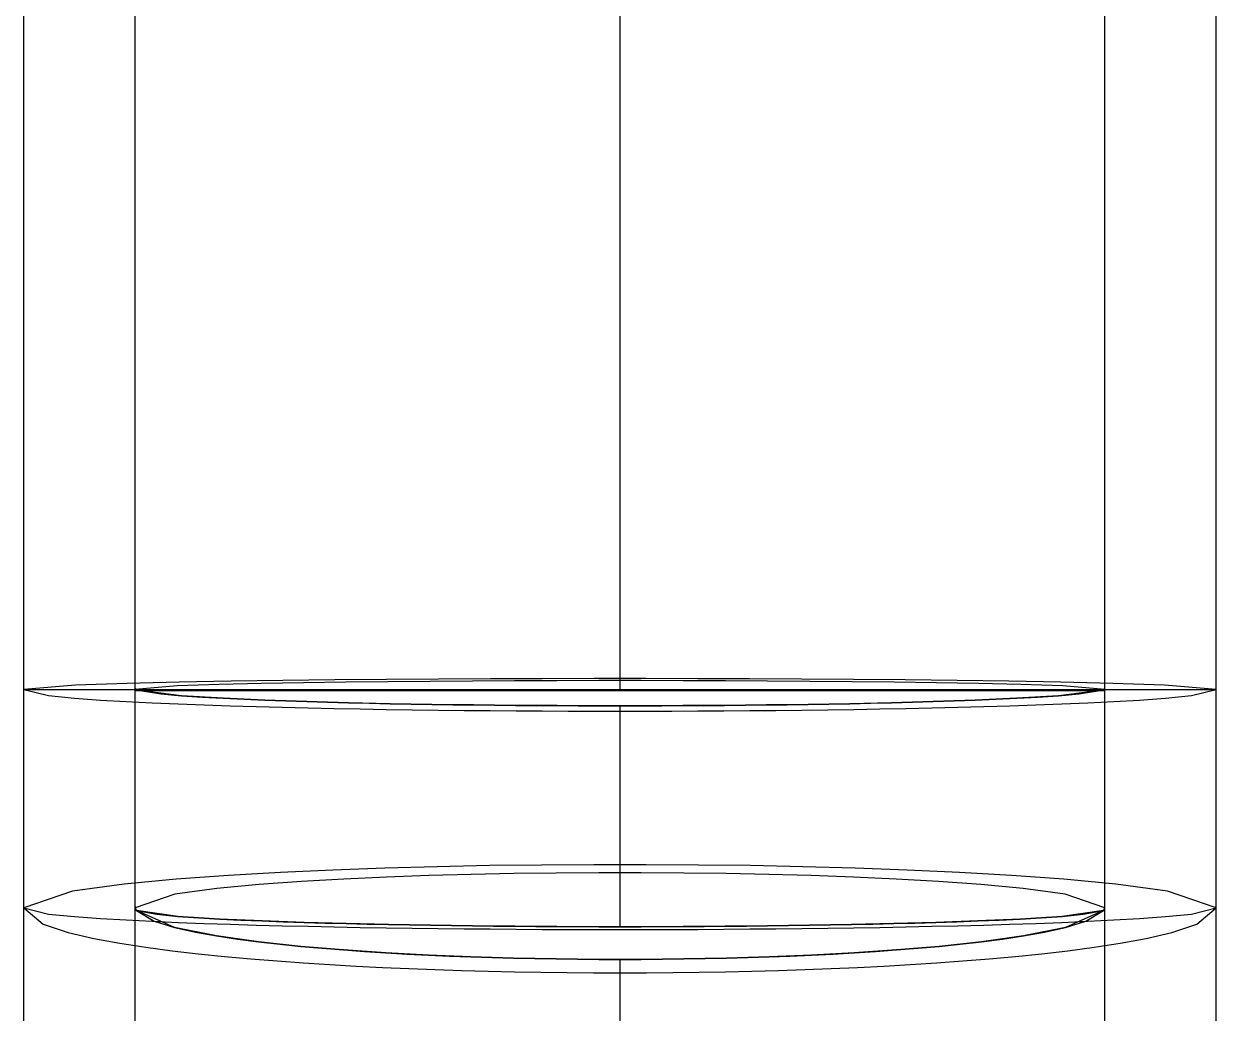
# Model space of a CAD drawing. Header units: millimetres. Extents: x 0 to 262, y -49 to 161.
# Drawn here: x 43.08 to 52.6, y 27.21 to 35.11 of the extents above; entities that cross this region are included whole.
import ezdxf

# ---------------------------------------------------------------- set-up
doc = ezdxf.new("R2010")
doc.units = ezdxf.units.MM
doc.layers.add('SIDE_HIDDEN', color=8, linetype='CONTINUOUS')
doc.layers.add('SIDE_VISIBLE', color=7, linetype='Continuous')

msp = doc.modelspace()

# ---------------------------------------------------------------- linework, layer by layer
at = {"layer": 'SIDE_HIDDEN'}
for points in [[(43.9674, 29.7917), (43.9674, 48.6074)], [(51.7144, 29.7918), (51.7144, 48.6075)], [(47.8409, 29.7816), (47.8409, 48.5266)], [(52.6034, 29.7916), (52.191, 29.8261), (51.7768, 29.8395), (51.3626, 29.8493), (50.9483, 29.8568), (50.534, 29.8625), (50.1197, 29.8672), (49.7054, 29.871), (49.2911, 29.8736), (48.8767, 29.8761), (48.4624, 29.877), (48.048, 29.8778), (47.6337, 29.8778), (47.2193, 29.877), (46.805, 29.8761), (46.3907, 29.8736), (45.9763, 29.871), (45.562, 29.8672), (45.1477, 29.8625), (44.7334, 29.8568), (44.3191, 29.8493), (43.9049, 29.8395), (43.4908, 29.8261), (43.0784, 29.7916)], [(51.7144, 29.7916), (51.3789, 29.8197), (51.0421, 29.8305), (50.7052, 29.8385), (50.3683, 29.8447), (50.0313, 29.8493), (49.6943, 29.8531), (49.3573, 29.8561), (49.0203, 29.8583), (48.6834, 29.8603), (48.3464, 29.861), (48.0094, 29.8617), (47.6724, 29.8617), (47.3354, 29.861), (46.9984, 29.8603), (46.6614, 29.8583), (46.3244, 29.8561), (45.9874, 29.8531), (45.6504, 29.8493), (45.3134, 29.8447), (44.9765, 29.8385), (44.6396, 29.8305), (44.3028, 29.8197), (43.9674, 29.7916)], [(43.9674, 29.8016), (43.9674, 29.8012), (43.9674, 29.8008), (43.9674, 29.8003), (43.9674, 29.7999), (43.9674, 29.7995), (43.9674, 29.799), (43.9674, 29.7986), (43.9674, 29.7982), (43.9674, 29.7977), (43.9674, 29.7973), (43.9674, 29.7969), (43.9674, 29.7964), (43.9674, 29.796), (43.9674, 29.7956), (43.9674, 29.7951), (43.9674, 29.7947), (43.9674, 29.7943), (43.9674, 29.7938), (43.9674, 29.7934), (43.9674, 29.793), (43.9674, 29.7925), (43.9674, 29.7921), (43.9674, 29.7917)], [(43.9674, 29.8016), (43.9674, 29.801), (43.9675, 29.8004), (43.9677, 29.7998), (43.968, 29.7992), (43.9683, 29.7986), (43.9686, 29.7981), (43.969, 29.7976), (43.9694, 29.7971), (43.9698, 29.7966), (43.9703, 29.7962), (43.9707, 29.7957), (43.9712, 29.7953), (43.9717, 29.7949), (43.9722, 29.7946), (43.9728, 29.7942), (43.9733, 29.7938), (43.9738, 29.7935), (43.9744, 29.7932), (43.9749, 29.7928), (43.9755, 29.7925), (43.976, 29.7922), (43.9766, 29.7919), (43.9771, 29.7916)], [(43.9674, 29.8016), (43.9674, 29.8016), (43.9674, 29.8016), (43.9674, 29.8016), (43.9674, 29.8016), (43.9674, 29.8016), (43.9674, 29.8016), (43.9674, 29.8016), (43.9674, 29.8016), (43.9674, 29.8016), (43.9674, 29.8016), (43.9674, 29.8016), (43.9674, 29.8016), (43.9674, 29.8016), (43.9674, 29.8016), (43.9674, 29.8016), (43.9674, 29.8016), (43.9674, 29.8016), (43.9674, 29.8016), (43.9674, 29.8016), (43.9674, 29.8016), (43.9674, 29.8016), (43.9674, 29.8016), (43.9674, 29.8016)], [(43.9674, 29.8016), (43.9677, 29.7997), (43.9687, 29.7979), (43.97, 29.7964), (43.9715, 29.7951), (43.9731, 29.794), (43.9748, 29.7929), (43.9765, 29.7919), (43.9783, 29.791), (43.9801, 29.7902), (43.9819, 29.7894), (43.9838, 29.7887), (43.9856, 29.788), (43.9875, 29.7873), (43.9894, 29.7866), (43.9913, 29.786), (43.9932, 29.7854), (43.9951, 29.7848), (43.997, 29.7842), (43.9989, 29.7837), (44.0008, 29.7831), (44.0027, 29.7826), (44.0046, 29.7821), (44.0066, 29.7816)], [(43.9674, 29.7917), (43.9674, 29.8016)], [(43.9674, 29.7917), (43.9674, 29.7917), (43.9674, 29.7917), (43.9674, 29.7917), (43.9674, 29.7917), (43.9674, 29.7917), (43.9674, 29.7917), (43.9674, 29.7917), (43.9674, 29.7916), (43.9674, 29.7916), (43.9674, 29.7916), (43.9674, 29.7916), (43.9674, 29.7916), (43.9674, 29.7916), (43.9674, 29.7916), (43.9674, 29.7916), (43.9674, 29.7916), (43.9674, 29.7916), (43.9674, 29.7916), (43.9674, 29.7916), (43.9674, 29.7916), (43.9674, 29.7916), (43.9674, 29.7916), (43.9674, 29.7916)], [(43.9674, 29.7916), (43.9674, 29.7917)], [(43.9674, 29.7916), (43.9674, 29.7917)], [(43.9674, 29.7916), (43.9674, 29.7916), (43.9674, 29.7916), (43.9674, 29.7916), (43.9674, 29.7916), (43.9674, 29.7916), (43.9674, 29.7916), (43.9674, 29.7916), (43.9674, 29.7916), (43.9674, 29.7916), (43.9674, 29.7916), (43.9674, 29.7916), (43.9674, 29.7916), (43.9674, 29.7916), (43.9674, 29.7916), (43.9674, 29.7916), (43.9674, 29.7916), (43.9674, 29.7916), (43.9674, 29.7916), (43.9674, 29.7916), (43.9674, 29.7916), (43.9674, 29.7916), (43.9674, 29.7916), (43.9674, 29.7916)], [(43.9674, 29.7916), (43.9674, 29.7912), (43.9674, 29.7907), (43.9674, 29.7903), (43.9674, 29.7899), (43.9674, 29.7894), (43.9674, 29.789), (43.9674, 29.7886), (43.9674, 29.7881), (43.9674, 29.7877), (43.9674, 29.7873), (43.9674, 29.7868), (43.9674, 29.7864), (43.9674, 29.786), (43.9674, 29.7855), (43.9674, 29.7851), (43.9674, 29.7847), (43.9674, 29.7842), (43.9674, 29.7838), (43.9674, 29.7834), (43.9674, 29.7829), (43.9674, 29.7825), (43.9674, 29.7821), (43.9674, 29.7816)], [(43.9674, 29.7916), (43.9683, 29.7901), (43.9698, 29.7892), (43.9714, 29.7884), (43.9731, 29.7878), (43.9748, 29.7873), (43.9765, 29.7868), (43.9783, 29.7864), (43.98, 29.7859), (43.9818, 29.7856), (43.9835, 29.7852), (43.9853, 29.7849), (43.987, 29.7845), (43.9888, 29.7842), (43.9906, 29.7839), (43.9924, 29.7836), (43.9941, 29.7834), (43.9959, 29.7831), (43.9977, 29.7828), (43.9995, 29.7826), (44.0012, 29.7823), (44.003, 29.7821), (44.0048, 29.7819), (44.0066, 29.7816)], [(43.9674, 28.0473), (43.9674, 29.7916)], [(43.9674, 29.7916), (43.9674, 29.7916)], [(43.9674, 29.7816), (43.9674, 29.7916)], [(43.9674, 29.7916), (43.9674, 29.7916)], [(43.9674, 29.7816), (43.9678, 29.7816), (43.9682, 29.7816), (43.9686, 29.7816), (43.9691, 29.7816), (43.9695, 29.7816), (43.9699, 29.7816), (43.9703, 29.7816), (43.9708, 29.7816), (43.9712, 29.7816), (43.9716, 29.7816), (43.972, 29.7816), (43.9725, 29.7816), (43.9729, 29.7816), (43.9733, 29.7816), (43.9737, 29.7816), (43.9742, 29.7816), (43.9746, 29.7816), (43.975, 29.7816), (43.9754, 29.7816), (43.9759, 29.7816), (43.9763, 29.7816), (43.9767, 29.7816), (43.9771, 29.7816)], [(43.9674, 29.7816), (43.9691, 29.7816), (43.9708, 29.7816), (43.9725, 29.7816), (43.9742, 29.7816), (43.9759, 29.7816), (43.9776, 29.7816), (43.9793, 29.7816), (43.981, 29.7816), (43.9827, 29.7816), (43.9844, 29.7816), (43.9861, 29.7816), (43.9878, 29.7816), (43.9895, 29.7816), (43.9912, 29.7816), (43.9929, 29.7816), (43.9946, 29.7816), (43.9963, 29.7816), (43.998, 29.7816), (43.9998, 29.7816), (44.0015, 29.7816), (44.0032, 29.7816), (44.0049, 29.7816), (44.0066, 29.7816)], [(43.9771, 29.7916), (43.9783, 29.791), (43.9796, 29.7905), (43.9808, 29.7899), (43.9821, 29.7894), (43.9833, 29.7889), (43.9846, 29.7884), (43.9858, 29.7879), (43.9871, 29.7874), (43.9884, 29.787), (43.9897, 29.7865), (43.991, 29.7861), (43.9922, 29.7857), (43.9935, 29.7853), (43.9948, 29.7849), (43.9961, 29.7845), (43.9974, 29.7841), (43.9987, 29.7837), (44, 29.7834), (44.0013, 29.783), (44.0026, 29.7827), (44.004, 29.7823), (44.0053, 29.782), (44.0066, 29.7816)], [(43.9771, 29.7816), (43.9784, 29.7816), (43.9797, 29.7816), (43.981, 29.7816), (43.9823, 29.7816), (43.9835, 29.7816), (43.9848, 29.7816), (43.9861, 29.7816), (43.9874, 29.7816), (43.9887, 29.7816), (43.9899, 29.7816), (43.9912, 29.7816), (43.9925, 29.7816), (43.9938, 29.7816), (43.9951, 29.7816), (43.9963, 29.7816), (43.9976, 29.7816), (43.9989, 29.7816), (44.0002, 29.7816), (44.0015, 29.7816), (44.0027, 29.7816), (44.004, 29.7816), (44.0053, 29.7816), (44.0066, 29.7816)], [(44.0066, 29.7816), (44.1715, 29.7565), (44.3377, 29.7415), (44.5042, 29.7301), (44.6708, 29.7207), (44.8375, 29.7127), (45.0042, 29.7057), (45.171, 29.6996), (45.3378, 29.6941), (45.5046, 29.6893), (45.6715, 29.6849), (45.8383, 29.681), (46.0052, 29.6776), (46.172, 29.6745), (46.3389, 29.6718), (46.5058, 29.6694), (46.6726, 29.6673), (46.8395, 29.6655), (47.0064, 29.6641), (47.1733, 29.6629), (47.3402, 29.6619), (47.5071, 29.6613), (47.674, 29.6609), (47.8409, 29.6608)], [(51.6751, 29.7816), (51.344, 29.7415), (51.0109, 29.7207), (50.6775, 29.7057), (50.3439, 29.6941), (50.0102, 29.6849), (49.6765, 29.6776), (49.3428, 29.6718), (49.0091, 29.6673), (48.6753, 29.6641), (48.3415, 29.6619), (48.0077, 29.6609), (47.674, 29.6609), (47.3402, 29.6619), (47.0064, 29.6641), (46.6727, 29.6673), (46.3389, 29.6718), (46.0052, 29.6776), (45.6715, 29.6849), (45.3378, 29.6941), (45.0042, 29.7057), (44.6708, 29.7207), (44.3377, 29.7415), (44.0066, 29.7816)], [(44.0066, 29.7816), (44.0066, 29.7816)], [(44.0066, 29.7816), (44.1733, 29.7816), (44.34, 29.7816), (44.5067, 29.7816), (44.6734, 29.7816), (44.8401, 29.7816), (45.0068, 29.7816), (45.1735, 29.7816), (45.3402, 29.7816), (45.5069, 29.7816), (45.6737, 29.7816), (45.8404, 29.7816), (46.0071, 29.7816), (46.1738, 29.7816), (46.3405, 29.7816), (46.5072, 29.7816), (46.6739, 29.7816), (46.8406, 29.7816), (47.0073, 29.7816), (47.174, 29.7816), (47.3407, 29.7816), (47.5074, 29.7816), (47.6741, 29.7816), (47.8409, 29.7816)], [(51.6751, 29.7816), (51.3417, 29.7816), (51.0083, 29.7816), (50.6749, 29.7816), (50.3415, 29.7816), (50.0081, 29.7816), (49.6746, 29.7816), (49.3412, 29.7816), (49.0078, 29.7816), (48.6744, 29.7816), (48.341, 29.7816), (48.0076, 29.7816), (47.6741, 29.7816), (47.3407, 29.7816), (47.0073, 29.7816), (46.6739, 29.7816), (46.3405, 29.7816), (46.0071, 29.7816), (45.6737, 29.7816), (45.3402, 29.7816), (45.0068, 29.7816), (44.6734, 29.7816), (44.34, 29.7816), (44.0066, 29.7816)], [(47.8409, 29.6608), (48.0077, 29.6609), (48.1746, 29.6613), (48.3415, 29.6619), (48.5084, 29.6629), (48.6753, 29.6641), (48.8422, 29.6655), (49.0091, 29.6673), (49.1759, 29.6694), (49.3428, 29.6718), (49.5097, 29.6745), (49.6766, 29.6776), (49.8434, 29.681), (50.0103, 29.6849), (50.1771, 29.6893), (50.3439, 29.6941), (50.5107, 29.6996), (50.6775, 29.7057), (50.8442, 29.7127), (51.0109, 29.7207), (51.1776, 29.7301), (51.3441, 29.7415), (51.5103, 29.7565), (51.6751, 29.7816)], [(47.8409, 29.7816), (48.0076, 29.7816), (48.1743, 29.7816), (48.341, 29.7816), (48.5077, 29.7816), (48.6744, 29.7816), (48.8411, 29.7816), (49.0078, 29.7816), (49.1745, 29.7816), (49.3412, 29.7816), (49.5079, 29.7816), (49.6746, 29.7816), (49.8414, 29.7816), (50.0081, 29.7816), (50.1748, 29.7816), (50.3415, 29.7816), (50.5082, 29.7816), (50.6749, 29.7816), (50.8416, 29.7816), (51.0083, 29.7816), (51.175, 29.7816), (51.3417, 29.7816), (51.5084, 29.7816), (51.6751, 29.7816)], [(51.6751, 29.7816), (51.6771, 29.7821), (51.679, 29.7826), (51.6809, 29.7831), (51.6828, 29.7837), (51.6847, 29.7842), (51.6866, 29.7848), (51.6885, 29.7854), (51.6904, 29.786), (51.6923, 29.7866), (51.6942, 29.7873), (51.6961, 29.788), (51.6979, 29.7887), (51.6998, 29.7894), (51.7016, 29.7902), (51.7034, 29.791), (51.7052, 29.7919), (51.7069, 29.7929), (51.7086, 29.794), (51.7102, 29.7951), (51.7117, 29.7964), (51.713, 29.7979), (51.714, 29.7997), (51.7144, 29.8016)], [(51.6751, 29.7816), (51.6764, 29.782), (51.6778, 29.7823), (51.6791, 29.7827), (51.6804, 29.783), (51.6817, 29.7834), (51.683, 29.7837), (51.6843, 29.7841), (51.6856, 29.7845), (51.6869, 29.7849), (51.6882, 29.7853), (51.6895, 29.7857), (51.6908, 29.7861), (51.692, 29.7865), (51.6933, 29.787), (51.6946, 29.7874), (51.6959, 29.7879), (51.6971, 29.7884), (51.6984, 29.7889), (51.6997, 29.7894), (51.7009, 29.7899), (51.7021, 29.7905), (51.7034, 29.791), (51.7046, 29.7916)], [(51.6751, 29.7816), (51.6769, 29.7819), (51.6787, 29.7821), (51.6805, 29.7823), (51.6823, 29.7826), (51.684, 29.7828), (51.6858, 29.7831), (51.6876, 29.7834), (51.6894, 29.7836), (51.6911, 29.7839), (51.6929, 29.7842), (51.6947, 29.7845), (51.6964, 29.7849), (51.6982, 29.7852), (51.6999, 29.7856), (51.7017, 29.7859), (51.7034, 29.7864), (51.7052, 29.7868), (51.7069, 29.7873), (51.7086, 29.7878), (51.7103, 29.7884), (51.7119, 29.7892), (51.7135, 29.7901), (51.7144, 29.7916)], [(51.6751, 29.7816), (51.6764, 29.7816), (51.6777, 29.7816), (51.679, 29.7816), (51.6803, 29.7816), (51.6815, 29.7816), (51.6828, 29.7816), (51.6841, 29.7816), (51.6854, 29.7816), (51.6867, 29.7816), (51.6879, 29.7816), (51.6892, 29.7816), (51.6905, 29.7816), (51.6918, 29.7816), (51.6931, 29.7816), (51.6943, 29.7816), (51.6956, 29.7816), (51.6969, 29.7816), (51.6982, 29.7816), (51.6995, 29.7816), (51.7007, 29.7816), (51.702, 29.7816), (51.7033, 29.7816), (51.7046, 29.7816)], [(51.6751, 29.7816), (51.6751, 29.7816)], [(51.6751, 29.7816), (51.6768, 29.7816), (51.6785, 29.7816), (51.6803, 29.7816), (51.682, 29.7816), (51.6837, 29.7816), (51.6854, 29.7816), (51.6871, 29.7816), (51.6888, 29.7816), (51.6905, 29.7816), (51.6922, 29.7816), (51.6939, 29.7816), (51.6956, 29.7816), (51.6973, 29.7816), (51.699, 29.7816), (51.7007, 29.7816), (51.7024, 29.7816), (51.7041, 29.7816), (51.7058, 29.7816), (51.7075, 29.7816), (51.7092, 29.7816), (51.7109, 29.7816), (51.7127, 29.7816), (51.7144, 29.7816)], [(51.7046, 29.7916), (51.7051, 29.7919), (51.7057, 29.7922), (51.7063, 29.7925), (51.7068, 29.7928), (51.7074, 29.7932), (51.7079, 29.7935), (51.7084, 29.7938), (51.709, 29.7942), (51.7095, 29.7946), (51.71, 29.7949), (51.7105, 29.7953), (51.711, 29.7957), (51.7114, 29.7962), (51.7119, 29.7966), (51.7123, 29.7971), (51.7127, 29.7976), (51.7131, 29.7981), (51.7135, 29.7986), (51.7138, 29.7992), (51.714, 29.7998), (51.7142, 29.8004), (51.7143, 29.801), (51.7144, 29.8016)], [(51.7046, 29.7816), (51.705, 29.7816), (51.7054, 29.7816), (51.7059, 29.7816), (51.7063, 29.7816), (51.7067, 29.7816), (51.7071, 29.7816), (51.7076, 29.7816), (51.708, 29.7816), (51.7084, 29.7816), (51.7088, 29.7816), (51.7093, 29.7816), (51.7097, 29.7816), (51.7101, 29.7816), (51.7105, 29.7816), (51.711, 29.7816), (51.7114, 29.7816), (51.7118, 29.7816), (51.7122, 29.7816), (51.7127, 29.7816), (51.7131, 29.7816), (51.7135, 29.7816), (51.7139, 29.7816), (51.7144, 29.7816)], [(51.7144, 29.7918), (51.7144, 29.7922), (51.7144, 29.7927), (51.7144, 29.7931), (51.7144, 29.7935), (51.7144, 29.7939), (51.7144, 29.7944), (51.7144, 29.7948), (51.7144, 29.7952), (51.7144, 29.7957), (51.7144, 29.7961), (51.7144, 29.7965), (51.7144, 29.7969), (51.7144, 29.7974), (51.7144, 29.7978), (51.7144, 29.7982), (51.7144, 29.7986), (51.7144, 29.7991), (51.7144, 29.7995), (51.7144, 29.7999), (51.7144, 29.8003), (51.7144, 29.8008), (51.7144, 29.8012), (51.7144, 29.8016)], [(51.7144, 29.8016), (51.7144, 29.8016), (51.7144, 29.8016), (51.7144, 29.8016), (51.7144, 29.8016), (51.7144, 29.8016), (51.7144, 29.8016), (51.7144, 29.8016), (51.7144, 29.8016), (51.7144, 29.8016), (51.7144, 29.8016), (51.7144, 29.8016), (51.7144, 29.8016), (51.7144, 29.8016), (51.7144, 29.8016), (51.7144, 29.8016), (51.7144, 29.8016), (51.7144, 29.8016), (51.7144, 29.8016), (51.7144, 29.8016), (51.7144, 29.8016), (51.7144, 29.8016), (51.7144, 29.8016), (51.7144, 29.8016)], [(51.7144, 29.7918), (51.7144, 29.8016)], [(51.7144, 29.7916), (51.7144, 29.7916), (51.7144, 29.7916), (51.7144, 29.7916), (51.7144, 29.7917), (51.7144, 29.7917), (51.7144, 29.7917), (51.7144, 29.7917), (51.7144, 29.7917), (51.7144, 29.7917), (51.7144, 29.7917), (51.7144, 29.7917), (51.7144, 29.7917), (51.7144, 29.7917), (51.7144, 29.7917), (51.7144, 29.7917), (51.7144, 29.7918), (51.7144, 29.7918), (51.7144, 29.7918), (51.7144, 29.7918), (51.7144, 29.7918), (51.7144, 29.7918), (51.7144, 29.7918), (51.7144, 29.7918)], [(51.7144, 29.7916), (51.7144, 29.7918)], [(51.7144, 29.7916), (51.7144, 29.7918)], [(51.7144, 29.7914), (51.7144, 29.7914), (51.7144, 29.7914), (51.7144, 29.7915), (51.7144, 29.7915), (51.7144, 29.7915), (51.7144, 29.7915), (51.7144, 29.7915), (51.7144, 29.7915), (51.7144, 29.7915), (51.7144, 29.7915), (51.7144, 29.7915), (51.7144, 29.7915), (51.7144, 29.7915), (51.7144, 29.7915), (51.7144, 29.7916), (51.7144, 29.7916), (51.7144, 29.7916), (51.7144, 29.7916), (51.7144, 29.7916), (51.7144, 29.7916), (51.7144, 29.7916), (51.7144, 29.7916), (51.7144, 29.7916)], [(51.7144, 29.7914), (51.7144, 29.7916)], [(51.7144, 29.7914), (51.7144, 29.7916)], [(51.7144, 29.7816), (51.7144, 29.7821), (51.7144, 29.7825), (51.7144, 29.7829), (51.7144, 29.7833), (51.7144, 29.7838), (51.7144, 29.7842), (51.7144, 29.7846), (51.7144, 29.785), (51.7144, 29.7855), (51.7144, 29.7859), (51.7144, 29.7863), (51.7144, 29.7867), (51.7144, 29.7872), (51.7144, 29.7876), (51.7144, 29.788), (51.7144, 29.7884), (51.7144, 29.7889), (51.7144, 29.7893), (51.7144, 29.7897), (51.7144, 29.7902), (51.7144, 29.7906), (51.7144, 29.791), (51.7144, 29.7914)], [(51.7144, 28.0474), (51.7144, 29.7914)], [(51.7144, 29.7816), (51.7144, 29.7914)], [(47.8409, 27.8964), (47.8409, 29.6608)], [(52.6034, 28.0473), (52.2145, 28.1804), (51.8011, 28.2358), (51.3857, 28.2762), (50.9695, 28.3065), (50.5528, 28.3299), (50.1358, 28.3489), (49.7187, 28.3642), (49.3015, 28.3748), (48.8843, 28.3851), (48.4669, 28.3885), (48.0495, 28.3919), (47.6322, 28.3919), (47.2148, 28.3885), (46.7975, 28.3851), (46.3802, 28.3748), (45.963, 28.3642), (45.5459, 28.3489), (45.1289, 28.3299), (44.7123, 28.3065), (44.296, 28.2762), (43.8807, 28.2358), (43.4673, 28.1804), (43.0784, 28.0473)], [(51.7144, 28.0473), (51.398, 28.1555), (51.0618, 28.2006), (50.724, 28.2335), (50.3854, 28.2581), (50.0465, 28.2771), (49.7074, 28.2926), (49.3682, 28.305), (49.0289, 28.3136), (48.6895, 28.322), (48.35, 28.3248), (48.0106, 28.3276), (47.6711, 28.3276), (47.3317, 28.3248), (46.9922, 28.322), (46.6529, 28.3136), (46.3135, 28.305), (45.9743, 28.2926), (45.6352, 28.2771), (45.2963, 28.2581), (44.9577, 28.2335), (44.6199, 28.2006), (44.2837, 28.1555), (43.9674, 28.0473)], [(43.9674, 28.0573), (43.9674, 28.0566), (43.9674, 28.0559), (43.9674, 28.0553), (43.9674, 28.0546), (43.9675, 28.054), (43.9675, 28.0533), (43.9676, 28.0526), (43.9677, 28.052), (43.9677, 28.0513), (43.9678, 28.0507), (43.9679, 28.05), (43.968, 28.0494), (43.9682, 28.0487), (43.9683, 28.0481), (43.9684, 28.0474), (43.9686, 28.0468), (43.9687, 28.0461), (43.9689, 28.0455), (43.969, 28.0448), (43.9692, 28.0442), (43.9694, 28.0435), (43.9696, 28.0429), (43.9698, 28.0423)], [(43.9674, 28.0573), (43.9674, 28.0568), (43.9674, 28.0564), (43.9674, 28.056), (43.9674, 28.0555), (43.9674, 28.0551), (43.9674, 28.0547), (43.9674, 28.0542), (43.9674, 28.0538), (43.9674, 28.0534), (43.9674, 28.0529), (43.9674, 28.0525), (43.9674, 28.0521), (43.9674, 28.0516), (43.9674, 28.0512), (43.9674, 28.0508), (43.9674, 28.0503), (43.9674, 28.0499), (43.9674, 28.0495), (43.9674, 28.049), (43.9674, 28.0486), (43.9674, 28.0482), (43.9674, 28.0477), (43.9674, 28.0473)], [(43.9674, 28.0573), (43.9674, 28.0573), (43.9674, 28.0573), (43.9674, 28.0573), (43.9674, 28.0573), (43.9674, 28.0573), (43.9674, 28.0573), (43.9674, 28.0573), (43.9674, 28.0573), (43.9674, 28.0573), (43.9674, 28.0573), (43.9674, 28.0572), (43.9674, 28.0572), (43.9674, 28.0572), (43.9674, 28.0572), (43.9674, 28.0572), (43.9674, 28.0572), (43.9674, 28.0572), (43.9674, 28.0572), (43.9674, 28.0572), (43.9674, 28.0572), (43.9674, 28.0572), (43.9674, 28.0572), (43.9674, 28.0572)], [(43.9674, 28.0572), (43.9674, 28.0558), (43.9674, 28.0545), (43.9675, 28.0531), (43.9677, 28.0517), (43.9679, 28.0503), (43.9681, 28.0489), (43.9684, 28.0476), (43.9687, 28.0462), (43.969, 28.0449), (43.9694, 28.0435), (43.9698, 28.0422), (43.9703, 28.0409), (43.9707, 28.0396), (43.9713, 28.0383), (43.9718, 28.037), (43.9724, 28.0358), (43.973, 28.0345), (43.9736, 28.0333), (43.9743, 28.0321), (43.9749, 28.0308), (43.9756, 28.0297), (43.9764, 28.0285), (43.9771, 28.0273)], [(43.9674, 28.0473), (43.9674, 28.0572)], [(43.9674, 28.0473), (43.9674, 28.0473), (43.9674, 28.0473), (43.9674, 28.0473), (43.9674, 28.0473), (43.9674, 28.0473), (43.9674, 28.0473), (43.9674, 28.0473), (43.9674, 28.0473), (43.9674, 28.0473), (43.9674, 28.0473), (43.9674, 28.0473), (43.9674, 28.0473), (43.9674, 28.0473), (43.9674, 28.0473), (43.9674, 28.0473), (43.9674, 28.0473), (43.9674, 28.0473), (43.9674, 28.0473), (43.9674, 28.0473), (43.9674, 28.0473), (43.9674, 28.0473), (43.9674, 28.0473), (43.9674, 28.0473)], [(43.9674, 28.0473), (43.9674, 28.0468), (43.9674, 28.0464), (43.9674, 28.046), (43.9674, 28.0455), (43.9674, 28.0451), (43.9674, 28.0447), (43.9674, 28.0442), (43.9674, 28.0438), (43.9674, 28.0434), (43.9674, 28.0429), (43.9674, 28.0425), (43.9674, 28.0421), (43.9674, 28.0416), (43.9674, 28.0412), (43.9674, 28.0408), (43.9674, 28.0403), (43.9674, 28.0399), (43.9674, 28.0395), (43.9674, 28.039), (43.9674, 28.0386), (43.9674, 28.0382), (43.9674, 28.0377), (43.9674, 28.0373)], [(43.9674, 28.0473), (43.9674, 28.0463), (43.9675, 28.0453), (43.9676, 28.0443), (43.9677, 28.0433), (43.968, 28.0424), (43.9682, 28.0414), (43.9685, 28.0405), (43.9688, 28.0395), (43.9692, 28.0386), (43.9696, 28.0377), (43.97, 28.0368), (43.9705, 28.0359), (43.971, 28.0351), (43.9715, 28.0342), (43.9721, 28.0334), (43.9726, 28.0326), (43.9732, 28.0318), (43.9738, 28.031), (43.9745, 28.0302), (43.9751, 28.0295), (43.9758, 28.0287), (43.9764, 28.028), (43.9771, 28.0273)], [(43.9674, 28.0473), (43.9674, 28.0473), (43.9674, 28.0473), (43.9674, 28.0473), (43.9674, 28.0473), (43.9674, 28.0473), (43.9674, 28.0473), (43.9674, 28.0473), (43.9674, 28.0473), (43.9674, 28.0473), (43.9674, 28.0473), (43.9674, 28.0473), (43.9674, 28.0473), (43.9674, 28.0473), (43.9674, 28.0473), (43.9674, 28.0473), (43.9674, 28.0473), (43.9674, 28.0473), (43.9674, 28.0473), (43.9674, 28.0473), (43.9674, 28.0473), (43.9674, 28.0473), (43.9674, 28.0473), (43.9674, 28.0473)], [(43.9674, 26.3122), (43.9674, 28.0473)], [(43.9674, 28.0473), (43.9674, 28.0473)], [(43.9674, 28.0373), (43.9674, 28.0473)], [(43.9674, 28.0473), (43.9674, 28.0473)], [(43.9674, 28.0473), (43.9674, 28.0473)], [(43.9674, 28.0473), (43.9674, 28.0473)], [(43.9674, 28.0373), (43.9674, 28.0371), (43.9674, 28.0368), (43.9674, 28.0366), (43.9675, 28.0363), (43.9675, 28.0361), (43.9676, 28.0358), (43.9676, 28.0356), (43.9677, 28.0354), (43.9678, 28.0351), (43.9679, 28.0349), (43.968, 28.0347), (43.9681, 28.0345), (43.9683, 28.0343), (43.9684, 28.034), (43.9685, 28.0338), (43.9687, 28.0336), (43.9688, 28.0334), (43.969, 28.0332), (43.9691, 28.033), (43.9693, 28.0329), (43.9695, 28.0327), (43.9696, 28.0325), (43.9698, 28.0323)], [(43.9674, 28.0373), (43.9674, 28.0373), (43.9674, 28.0373), (43.9674, 28.0373), (43.9674, 28.0373), (43.9674, 28.0373), (43.9674, 28.0373), (43.9674, 28.0373), (43.9674, 28.0373), (43.9674, 28.0373), (43.9674, 28.0373), (43.9674, 28.0373), (43.9674, 28.0373), (43.9674, 28.0373), (43.9674, 28.0373), (43.9674, 28.0373), (43.9674, 28.0373), (43.9674, 28.0373), (43.9674, 28.0373), (43.9674, 28.0373), (43.9674, 28.0373), (43.9674, 28.0373), (43.9674, 28.0373), (43.9674, 28.0373)], [(43.9674, 28.0373), (43.9674, 28.0367), (43.9675, 28.036), (43.9677, 28.0354), (43.9679, 28.0348), (43.9682, 28.0343), (43.9686, 28.0337), (43.969, 28.0332), (43.9694, 28.0328), (43.9698, 28.0323), (43.9703, 28.0318), (43.9707, 28.0314), (43.9712, 28.031), (43.9717, 28.0306), (43.9722, 28.0302), (43.9727, 28.0299), (43.9733, 28.0295), (43.9738, 28.0292), (43.9743, 28.0288), (43.9749, 28.0285), (43.9754, 28.0282), (43.976, 28.0279), (43.9766, 28.0276), (43.9771, 28.0273)], [(43.9698, 28.0423), (43.97, 28.0416), (43.9703, 28.0409), (43.9705, 28.0402), (43.9708, 28.0395), (43.971, 28.0389), (43.9713, 28.0382), (43.9716, 28.0375), (43.9719, 28.0369), (43.9722, 28.0362), (43.9725, 28.0355), (43.9728, 28.0349), (43.9731, 28.0342), (43.9735, 28.0336), (43.9738, 28.0329), (43.9741, 28.0323), (43.9745, 28.0317), (43.9748, 28.031), (43.9752, 28.0304), (43.9756, 28.0298), (43.976, 28.0291), (43.9763, 28.0285), (43.9767, 28.0279), (43.9771, 28.0273)], [(43.9698, 28.0323), (43.9701, 28.032), (43.9704, 28.0318), (43.9706, 28.0315), (43.9709, 28.0313), (43.9712, 28.031), (43.9715, 28.0308), (43.9718, 28.0305), (43.9722, 28.0303), (43.9725, 28.0301), (43.9728, 28.0298), (43.9731, 28.0296), (43.9734, 28.0294), (43.9738, 28.0292), (43.9741, 28.029), (43.9744, 28.0288), (43.9747, 28.0286), (43.9751, 28.0284), (43.9754, 28.0282), (43.9758, 28.028), (43.9761, 28.0278), (43.9764, 28.0277), (43.9768, 28.0275), (43.9771, 28.0273)], [(43.9771, 28.0273), (44.1204, 27.9398), (44.2831, 27.8904), (44.4492, 27.8535), (44.6166, 27.8235), (44.7848, 27.798), (44.9535, 27.776), (45.1226, 27.7567), (45.2918, 27.7396), (45.4613, 27.7244), (45.6309, 27.7108), (45.8006, 27.6987), (45.9704, 27.6878), (46.1402, 27.6782), (46.3102, 27.6697), (46.4801, 27.6623), (46.6501, 27.6558), (46.8202, 27.6503), (46.9903, 27.6457), (47.1604, 27.642), (47.3305, 27.6391), (47.5006, 27.637), (47.6707, 27.6358), (47.8409, 27.6354)], [(51.7046, 28.0273), (51.3986, 27.8904), (51.0651, 27.8235), (50.7282, 27.776), (50.3899, 27.7396), (50.0508, 27.7108), (49.7113, 27.6878), (49.3716, 27.6697), (49.0316, 27.6558), (48.6915, 27.6457), (48.3512, 27.6391), (48.011, 27.6358), (47.6707, 27.6358), (47.3305, 27.6391), (46.9903, 27.6457), (46.6502, 27.6558), (46.3102, 27.6697), (45.9704, 27.6878), (45.6309, 27.7108), (45.2919, 27.7396), (44.9536, 27.776), (44.6166, 27.8235), (44.2831, 27.8904), (43.9771, 28.0273)], [(43.9771, 28.0273), (43.9771, 28.0273)], [(43.9771, 28.0273), (44.1418, 27.9955), (44.3093, 27.9794), (44.4771, 27.9674), (44.6451, 27.9577), (44.8131, 27.9494), (44.9812, 27.9423), (45.1493, 27.936), (45.3175, 27.9304), (45.4857, 27.9255), (45.6539, 27.921), (45.8221, 27.9171), (45.9903, 27.9136), (46.1585, 27.9104), (46.3267, 27.9076), (46.4949, 27.9052), (46.6632, 27.9031), (46.8314, 27.9013), (46.9996, 27.8998), (47.1679, 27.8986), (47.3361, 27.8976), (47.5044, 27.897), (47.6726, 27.8966), (47.8409, 27.8964)], [(51.7046, 28.0273), (51.3724, 27.9794), (51.0366, 27.9577), (50.7005, 27.9423), (50.3642, 27.9304), (50.0279, 27.921), (49.6915, 27.9136), (49.355, 27.9076), (49.0186, 27.9031), (48.6821, 27.8998), (48.3456, 27.8976), (48.0091, 27.8966), (47.6726, 27.8966), (47.3361, 27.8976), (46.9997, 27.8998), (46.6632, 27.9031), (46.3267, 27.9076), (45.9903, 27.9136), (45.6539, 27.921), (45.3175, 27.9304), (44.9812, 27.9423), (44.6451, 27.9577), (44.3093, 27.9794), (43.9771, 28.0273)], [(47.8409, 27.6354), (48.011, 27.6358), (48.1811, 27.637), (48.3512, 27.6391), (48.5214, 27.642), (48.6914, 27.6457), (48.8615, 27.6503), (49.0316, 27.6558), (49.2016, 27.6623), (49.3716, 27.6697), (49.5415, 27.6782), (49.7113, 27.6878), (49.8811, 27.6987), (50.0508, 27.7108), (50.2204, 27.7244), (50.3899, 27.7396), (50.5591, 27.7567), (50.7282, 27.776), (50.8969, 27.798), (51.0651, 27.8235), (51.2326, 27.8535), (51.3986, 27.8904), (51.5613, 27.9398), (51.7046, 28.0273)], [(47.8409, 27.8964), (48.0091, 27.8966), (48.1773, 27.897), (48.3456, 27.8976), (48.5138, 27.8986), (48.6821, 27.8998), (48.8503, 27.9013), (49.0186, 27.9031), (49.1868, 27.9052), (49.355, 27.9076), (49.5232, 27.9104), (49.6915, 27.9136), (49.8597, 27.9171), (50.0279, 27.921), (50.196, 27.9255), (50.3642, 27.9304), (50.5324, 27.936), (50.7005, 27.9423), (50.8686, 27.9494), (51.0366, 27.9577), (51.2046, 27.9674), (51.3724, 27.9794), (51.5399, 27.9955), (51.7046, 28.0273)], [(51.7046, 28.0273), (51.7053, 28.0285), (51.7061, 28.0297), (51.7068, 28.0308), (51.7075, 28.0321), (51.7081, 28.0333), (51.7087, 28.0345), (51.7093, 28.0358), (51.7099, 28.037), (51.7105, 28.0383), (51.711, 28.0396), (51.7115, 28.0409), (51.7119, 28.0422), (51.7123, 28.0435), (51.7127, 28.0449), (51.713, 28.0462), (51.7133, 28.0476), (51.7136, 28.0489), (51.7138, 28.0503), (51.714, 28.0517), (51.7142, 28.0531), (51.7143, 28.0545), (51.7143, 28.0558), (51.7144, 28.0572)], [(51.7046, 28.0273), (51.7053, 28.028), (51.706, 28.0287), (51.7066, 28.0295), (51.7073, 28.0302), (51.7079, 28.031), (51.7085, 28.0318), (51.7091, 28.0326), (51.7096, 28.0334), (51.7102, 28.0342), (51.7107, 28.0351), (51.7112, 28.0359), (51.7117, 28.0368), (51.7121, 28.0377), (51.7125, 28.0386), (51.7129, 28.0395), (51.7132, 28.0405), (51.7135, 28.0414), (51.7138, 28.0424), (51.714, 28.0433), (51.7141, 28.0443), (51.7142, 28.0453), (51.7143, 28.0463), (51.7144, 28.0473)], [(51.7046, 28.0273), (51.705, 28.0279), (51.7054, 28.0285), (51.7058, 28.0291), (51.7061, 28.0298), (51.7065, 28.0304), (51.7069, 28.031), (51.7072, 28.0317), (51.7076, 28.0323), (51.7079, 28.0329), (51.7083, 28.0336), (51.7086, 28.0342), (51.7089, 28.0349), (51.7092, 28.0355), (51.7095, 28.0362), (51.7098, 28.0369), (51.7101, 28.0375), (51.7104, 28.0382), (51.7107, 28.0389), (51.7109, 28.0395), (51.7112, 28.0402), (51.7114, 28.0409), (51.7117, 28.0416), (51.7119, 28.0423)], [(51.7046, 28.0273), (51.7052, 28.0276), (51.7057, 28.0279), (51.7063, 28.0282), (51.7068, 28.0285), (51.7074, 28.0288), (51.7079, 28.0292), (51.7084, 28.0295), (51.709, 28.0299), (51.7095, 28.0302), (51.71, 28.0306), (51.7105, 28.031), (51.711, 28.0314), (51.7115, 28.0318), (51.7119, 28.0323), (51.7123, 28.0328), (51.7128, 28.0332), (51.7131, 28.0337), (51.7135, 28.0343), (51.7138, 28.0348), (51.714, 28.0354), (51.7142, 28.036), (51.7143, 28.0367), (51.7144, 28.0373)], [(51.7046, 28.0273), (51.7049, 28.0275), (51.7053, 28.0277), (51.7056, 28.0278), (51.706, 28.028), (51.7063, 28.0282), (51.7066, 28.0284), (51.707, 28.0286), (51.7073, 28.0288), (51.7076, 28.029), (51.708, 28.0292), (51.7083, 28.0294), (51.7086, 28.0296), (51.7089, 28.0298), (51.7092, 28.0301), (51.7096, 28.0303), (51.7099, 28.0305), (51.7102, 28.0308), (51.7105, 28.031), (51.7108, 28.0313), (51.7111, 28.0315), (51.7114, 28.0318), (51.7116, 28.032), (51.7119, 28.0323)], [(51.7046, 28.0273), (51.7046, 28.0273)], [(51.7119, 28.0423), (51.7121, 28.0429), (51.7123, 28.0435), (51.7125, 28.0442), (51.7127, 28.0448), (51.7128, 28.0455), (51.713, 28.0461), (51.7131, 28.0468), (51.7133, 28.0474), (51.7134, 28.0481), (51.7136, 28.0487), (51.7137, 28.0494), (51.7138, 28.05), (51.7139, 28.0507), (51.714, 28.0513), (51.714, 28.052), (51.7141, 28.0526), (51.7142, 28.0533), (51.7142, 28.054), (51.7143, 28.0546), (51.7143, 28.0553), (51.7143, 28.0559), (51.7143, 28.0566), (51.7144, 28.0573)], [(51.7119, 28.0323), (51.7121, 28.0325), (51.7123, 28.0327), (51.7124, 28.0329), (51.7126, 28.033), (51.7127, 28.0332), (51.7129, 28.0334), (51.713, 28.0336), (51.7132, 28.0338), (51.7133, 28.034), (51.7134, 28.0343), (51.7136, 28.0345), (51.7137, 28.0347), (51.7138, 28.0349), (51.7139, 28.0351), (51.714, 28.0354), (51.7141, 28.0356), (51.7141, 28.0358), (51.7142, 28.0361), (51.7143, 28.0363), (51.7143, 28.0366), (51.7143, 28.0368), (51.7143, 28.0371), (51.7144, 28.0373)], [(51.7144, 28.0474), (51.7144, 28.0478), (51.7144, 28.0482), (51.7144, 28.0487), (51.7144, 28.0491), (51.7144, 28.0495), (51.7144, 28.05), (51.7144, 28.0504), (51.7144, 28.0508), (51.7144, 28.0512), (51.7144, 28.0517), (51.7144, 28.0521), (51.7144, 28.0525), (51.7144, 28.053), (51.7144, 28.0534), (51.7144, 28.0538), (51.7144, 28.0543), (51.7144, 28.0547), (51.7144, 28.0551), (51.7144, 28.0555), (51.7144, 28.056), (51.7144, 28.0564), (51.7144, 28.0568), (51.7144, 28.0573)], [(51.7144, 28.0572), (51.7144, 28.0572), (51.7144, 28.0572), (51.7144, 28.0572), (51.7144, 28.0572), (51.7144, 28.0572), (51.7144, 28.0572), (51.7144, 28.0572), (51.7144, 28.0572), (51.7144, 28.0572), (51.7144, 28.0572), (51.7144, 28.0572), (51.7144, 28.0572), (51.7144, 28.0573), (51.7144, 28.0573), (51.7144, 28.0573), (51.7144, 28.0573), (51.7144, 28.0573), (51.7144, 28.0573), (51.7144, 28.0573), (51.7144, 28.0573), (51.7144, 28.0573), (51.7144, 28.0573), (51.7144, 28.0573)], [(51.7144, 28.0474), (51.7144, 28.0572)], [(51.7144, 28.0473), (51.7144, 28.0473), (51.7144, 28.0473), (51.7144, 28.0473), (51.7144, 28.0473), (51.7144, 28.0473), (51.7144, 28.0473), (51.7144, 28.0473), (51.7144, 28.0473), (51.7144, 28.0473), (51.7144, 28.0473), (51.7144, 28.0473), (51.7144, 28.0473), (51.7144, 28.0473), (51.7144, 28.0473), (51.7144, 28.0473), (51.7144, 28.0474), (51.7144, 28.0474), (51.7144, 28.0474), (51.7144, 28.0474), (51.7144, 28.0474), (51.7144, 28.0474), (51.7144, 28.0474), (51.7144, 28.0474)], [(51.7144, 28.0473), (51.7144, 28.0474)], [(51.7144, 28.0473), (51.7144, 28.0474)], [(51.7144, 28.0472), (51.7144, 28.0472), (51.7144, 28.0472), (51.7144, 28.0472), (51.7144, 28.0472), (51.7144, 28.0472), (51.7144, 28.0472), (51.7144, 28.0472), (51.7144, 28.0472), (51.7144, 28.0472), (51.7144, 28.0472), (51.7144, 28.0472), (51.7144, 28.0472), (51.7144, 28.0472), (51.7144, 28.0473), (51.7144, 28.0473), (51.7144, 28.0473), (51.7144, 28.0473), (51.7144, 28.0473), (51.7144, 28.0473), (51.7144, 28.0473), (51.7144, 28.0473), (51.7144, 28.0473), (51.7144, 28.0473)], [(51.7144, 28.0472), (51.7144, 28.0473)], [(51.7144, 28.0472), (51.7144, 28.0473)], [(51.7144, 28.0373), (51.7144, 28.0377), (51.7144, 28.0382), (51.7144, 28.0386), (51.7144, 28.039), (51.7144, 28.0395), (51.7144, 28.0399), (51.7144, 28.0403), (51.7144, 28.0407), (51.7144, 28.0412), (51.7144, 28.0416), (51.7144, 28.042), (51.7144, 28.0425), (51.7144, 28.0429), (51.7144, 28.0433), (51.7144, 28.0438), (51.7144, 28.0442), (51.7144, 28.0446), (51.7144, 28.045), (51.7144, 28.0455), (51.7144, 28.0459), (51.7144, 28.0463), (51.7144, 28.0468), (51.7144, 28.0472)], [(51.7144, 26.3123), (51.7144, 28.0472)], [(51.7144, 28.0373), (51.7144, 28.0472)], [(51.7144, 28.0373), (51.7144, 28.0373), (51.7144, 28.0373), (51.7144, 28.0373), (51.7144, 28.0373), (51.7144, 28.0373), (51.7144, 28.0373), (51.7144, 28.0373), (51.7144, 28.0373), (51.7144, 28.0373), (51.7144, 28.0373), (51.7144, 28.0373), (51.7144, 28.0373), (51.7144, 28.0373), (51.7144, 28.0373), (51.7144, 28.0373), (51.7144, 28.0373), (51.7144, 28.0373), (51.7144, 28.0373), (51.7144, 28.0373), (51.7144, 28.0373), (51.7144, 28.0373), (51.7144, 28.0373), (51.7144, 28.0373)], [(47.8409, 25.8804), (47.8409, 27.6354)]]:
    msp.add_lwpolyline(points, dxfattribs=at)
at = {"layer": 'SIDE_VISIBLE'}
for points in [[(43.0784, 29.7916), (43.0784, 48.6075)], [(52.6034, 29.7916), (52.6034, 48.6075)], [(43.0784, 29.7916), (43.2758, 29.7423), (43.4824, 29.7218), (43.6895, 29.7067), (43.8968, 29.6946), (44.1042, 29.6842), (44.3116, 29.6753), (44.5191, 29.6675), (44.7266, 29.6606), (44.9342, 29.6544), (45.1417, 29.6489), (45.3493, 29.644), (45.5569, 29.6397), (45.7645, 29.6358), (45.9721, 29.6323), (46.1798, 29.6293), (46.3874, 29.6267), (46.595, 29.6245), (46.8026, 29.6226), (47.0103, 29.6211), (47.2179, 29.6199), (47.4256, 29.6191), (47.6332, 29.6186), (47.8409, 29.6184)], [(43.0784, 29.7916), (43.2854, 29.7916), (43.4925, 29.7916), (43.6996, 29.7916), (43.9066, 29.7916), (44.1137, 29.7916), (44.3207, 29.7916), (44.5278, 29.7916), (44.7349, 29.7916), (44.9419, 29.7916), (45.149, 29.7916), (45.3561, 29.7916), (45.5631, 29.7916), (45.7702, 29.7916), (45.9773, 29.7916), (46.1843, 29.7916), (46.3914, 29.7916), (46.5985, 29.7916), (46.8055, 29.7916), (47.0126, 29.7916), (47.2197, 29.7916), (47.4267, 29.7916), (47.6338, 29.7916), (47.8409, 29.7916)], [(43.0784, 28.0473), (43.0784, 29.7916)], [(47.8409, 29.6184), (48.0485, 29.6186), (48.2561, 29.6191), (48.4638, 29.6199), (48.6714, 29.6211), (48.879, 29.6226), (49.0867, 29.6245), (49.2943, 29.6267), (49.5019, 29.6293), (49.7095, 29.6323), (49.9172, 29.6358), (50.1248, 29.6397), (50.3323, 29.644), (50.5399, 29.6489), (50.7475, 29.6544), (50.955, 29.6606), (51.1626, 29.6675), (51.3701, 29.6753), (51.5775, 29.6842), (51.7849, 29.6946), (51.9922, 29.7067), (52.1993, 29.7218), (52.4059, 29.7423), (52.6034, 29.7916)], [(47.8409, 29.7916), (48.0479, 29.7916), (48.255, 29.7916), (48.4621, 29.7916), (48.6691, 29.7916), (48.8762, 29.7916), (49.0832, 29.7916), (49.2903, 29.7916), (49.4974, 29.7916), (49.7044, 29.7916), (49.9115, 29.7916), (50.1186, 29.7916), (50.3256, 29.7916), (50.5327, 29.7916), (50.7398, 29.7916), (50.9468, 29.7916), (51.1539, 29.7916), (51.361, 29.7916), (51.568, 29.7916), (51.7751, 29.7916), (51.9822, 29.7916), (52.1892, 29.7916), (52.3963, 29.7916), (52.6034, 29.7916)], [(52.6034, 28.0473), (52.6034, 29.7916)], [(43.0784, 28.0473), (43.2316, 27.9168), (43.4319, 27.8512), (43.6373, 27.8035), (43.8446, 27.7652), (44.053, 27.7329), (44.2621, 27.7051), (44.4715, 27.6807), (44.6813, 27.6592), (44.8914, 27.6401), (45.1016, 27.623), (45.3119, 27.6078), (45.5223, 27.5943), (45.7329, 27.5822), (45.9435, 27.5716), (46.1542, 27.5623), (46.3649, 27.5542), (46.5757, 27.5473), (46.7865, 27.5415), (46.9974, 27.5368), (47.2082, 27.5332), (47.4191, 27.5307), (47.63, 27.5292), (47.8409, 27.5286)], [(43.0784, 28.0473), (43.2758, 27.9979), (43.4824, 27.9775), (43.6895, 27.9624), (43.8968, 27.9502), (44.1042, 27.9399), (44.3116, 27.931), (44.5191, 27.9232), (44.7266, 27.9163), (44.9342, 27.9101), (45.1417, 27.9046), (45.3493, 27.8997), (45.5569, 27.8953), (45.7645, 27.8914), (45.9721, 27.888), (46.1798, 27.885), (46.3874, 27.8824), (46.595, 27.8801), (46.8026, 27.8783), (47.0103, 27.8768), (47.2179, 27.8756), (47.4256, 27.8748), (47.6332, 27.8743), (47.8409, 27.8741)], [(43.0784, 26.3122), (43.0784, 28.0473)], [(47.8409, 27.5286), (48.0517, 27.5292), (48.2626, 27.5307), (48.4735, 27.5332), (48.6844, 27.5368), (48.8952, 27.5415), (49.106, 27.5473), (49.3168, 27.5542), (49.5275, 27.5623), (49.7382, 27.5716), (49.9488, 27.5822), (50.1594, 27.5943), (50.3698, 27.6078), (50.5802, 27.623), (50.7904, 27.6401), (51.0004, 27.6592), (51.2102, 27.6807), (51.4196, 27.7051), (51.6287, 27.7329), (51.8371, 27.7652), (52.0445, 27.8035), (52.2499, 27.8512), (52.4501, 27.9168), (52.6034, 28.0473)], [(47.8409, 27.8741), (48.0485, 27.8743), (48.2561, 27.8748), (48.4638, 27.8756), (48.6714, 27.8768), (48.879, 27.8783), (49.0867, 27.8801), (49.2943, 27.8824), (49.5019, 27.885), (49.7095, 27.888), (49.9172, 27.8914), (50.1248, 27.8953), (50.3323, 27.8997), (50.5399, 27.9046), (50.7475, 27.9101), (50.955, 27.9163), (51.1626, 27.9232), (51.3701, 27.931), (51.5775, 27.9399), (51.7849, 27.9502), (51.9922, 27.9624), (52.1993, 27.9775), (52.4059, 27.9979), (52.6034, 28.0473)], [(52.6034, 26.3122), (52.6034, 28.0473)]]:
    msp.add_lwpolyline(points, dxfattribs=at)

doc.saveas('drawing.dxf')
